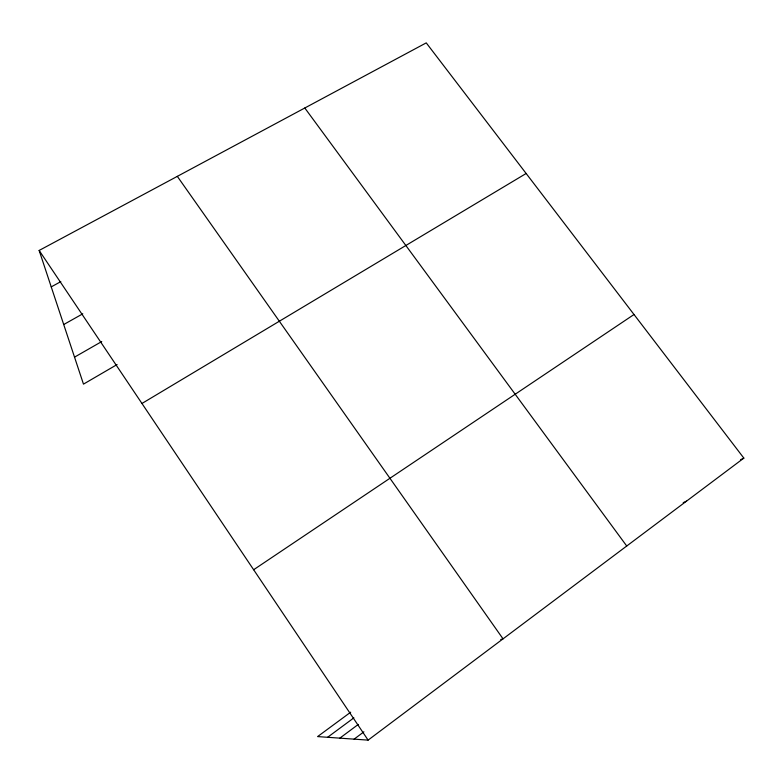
<?xml version="1.0" encoding="UTF-8"?>
<svg xmlns="http://www.w3.org/2000/svg" width="783" height="783" viewBox="0 0 783 783"><rect width="100%" height="100%" fill="white"/><g stroke="black" fill="none" stroke-linecap="round" stroke-linejoin="round"><path stroke-width="1.17" d="M350.696 712.187L317.595 736.588L368.108 740.121L743.85 458.114L426.246 42.879L39.15 250.452L83.478 384.13L117.088 364.545M354.112 739.142L363.909 731.821M339.832 738.144L358.281 724.432M327.607 737.292L353.887 717.845M253.643 569.73L634.005 314.512M141.958 403.48L526.147 173.483M74.532 357.146L101.751 341.545M63.717 324.534L82.783 313.817M51.228 286.891L60.82 281.626M740.62 459.709L743.85 458.114M683.216 502.676L686.515 501.14M500.738 639.525L503.038 638.859L177.32 176.361M304.802 108.005L626.733 546.015M39.15 250.452L368.108 740.121"/></g></svg>
